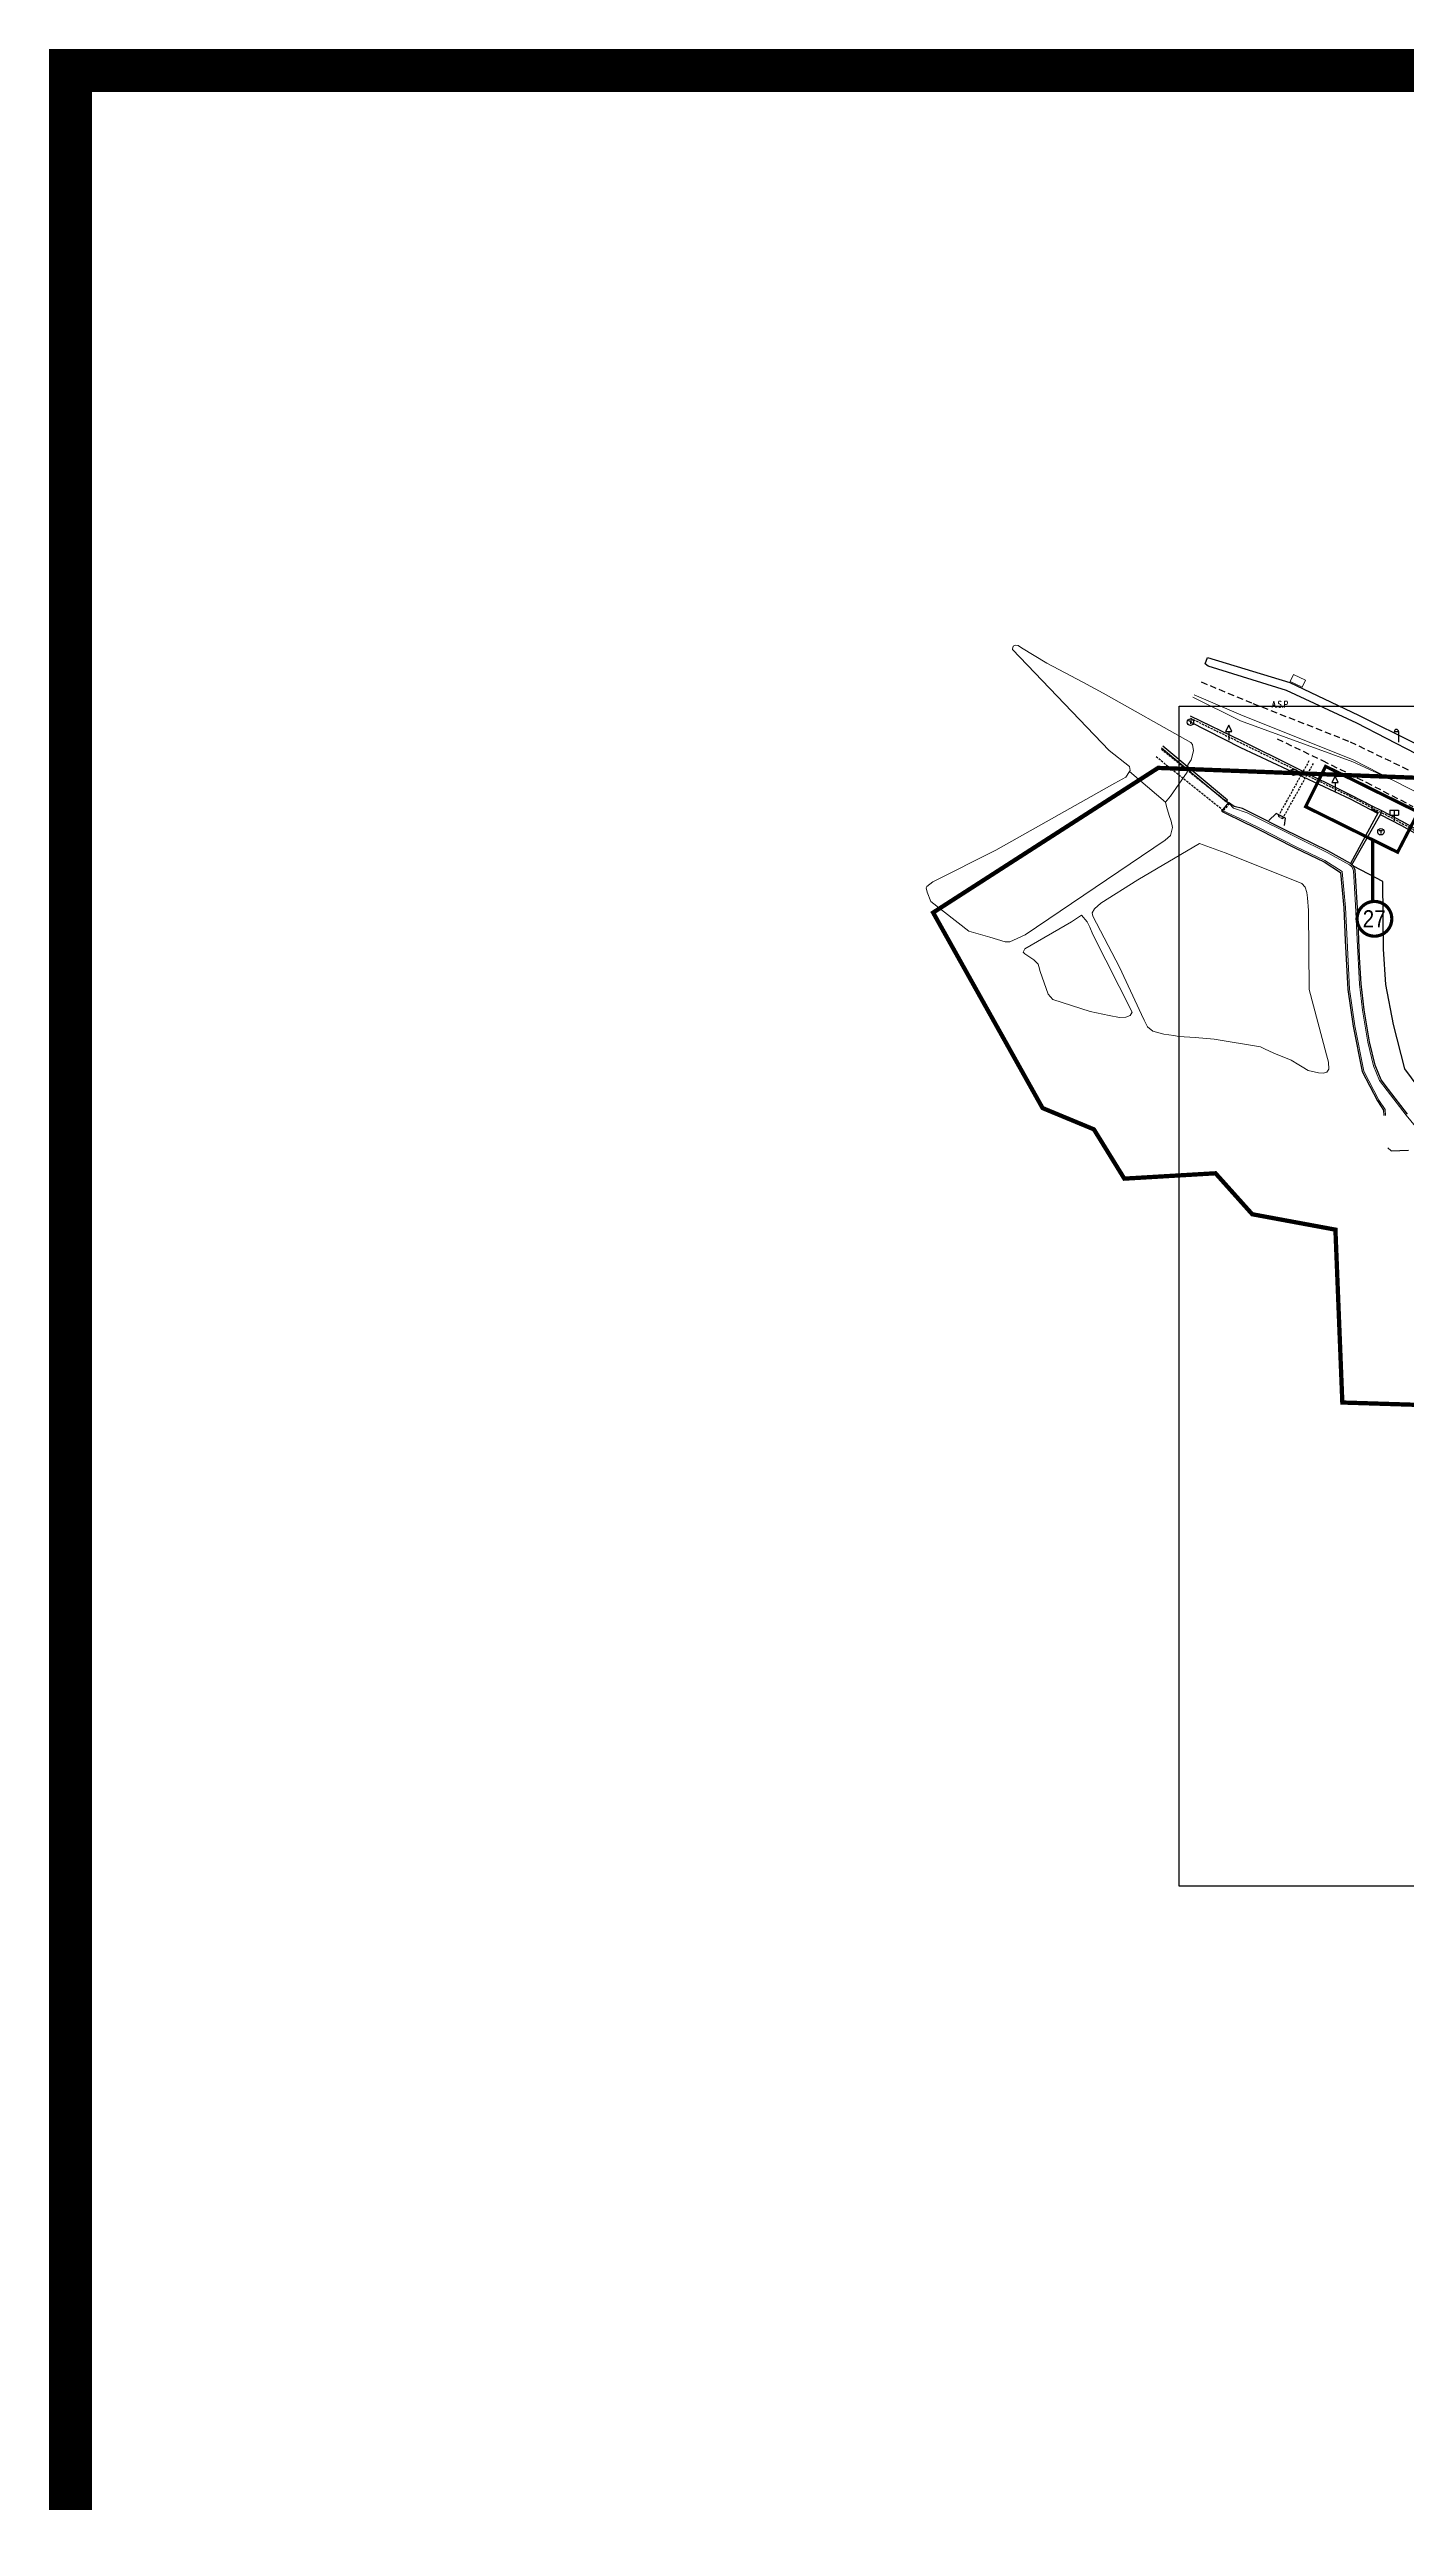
# Model space of a CAD drawing. Extents: x 120542 to 122291, y 586607 to 587713.
# Drawn here: x 120542 to 120859, y 587141 to 587713 of the extents above; entities that cross this region are included whole.
import ezdxf
from ezdxf.enums import TextEntityAlignment as Align

# ---------------------------------------------------------------- set-up
doc = ezdxf.new("R2010")
doc.units = 0
doc.header["$MEASUREMENT"] = 0
doc.linetypes.add('DASHED', pattern=[0.75, 0.5, -0.25])
doc.linetypes.add('PHANTOM2', pattern=[1.25, 0.625, -0.125, 0.125, -0.125, 0.125, -0.125])
for name, color, linetype in [('_0넘버링', 7, 'Continuous'), ('_조사구역', 6, 'Continuous'), ('가드레일', 114, 'Continuous'), ('가로등', 7, 'Continuous'), ('도로_보도블럭', 202, 'Continuous'), ('도로_아스콘', 1, 'Continuous'), ('석축_상단', 25, 'SUKCHUK'), ('수로(관)', 144, 'DASHED'), ('수로(박스)', 5, 'DASHED'), ('수로(유형)', 144, 'Continuous'), ('옹벽_상단', 2, 'ONGBYUCK'), ('이정표', 2, 'Continuous'), ('전력주', 2, 'Continuous'), ('주의표지판', 1, 'Continuous'), ('지형_상단', 7, 'SUNGJEULTO'), ('지형_하단', 7, 'Continuous'), ('차선', 7, 'DASHED'), ('통신주', 2, 'Continuous')]:
    doc.layers.add(name, color=color, linetype=linetype)
for name, color, linetype, lineweight in [('바닥재질', 254, 'Continuous', 20), ('밭', 3, 'Continuous', 18), ('버스정류장', 6, 'Continuous', 18), ('석축_하단', 30, 'Continuous', 18), ('옹벽_하단', 2, 'Continuous', 18), ('중앙선', 2, 'Continuous', 18)]:
    doc.layers.add(name, color=color, linetype=linetype, lineweight=lineweight)
doc.styles.add('GHS', font='simplex.shx', dxfattribs={"bigfont": 'ngsw.shx'})
doc.styles.add('JKS_FONT', font='', dxfattribs={"height": 1.5})
doc.styles.add('sks-ghs', font='romans.shx', dxfattribs={"bigfont": 'ghs.shx'})
doc.styles.get('JKS_FONT').set_extended_font_data('Expo M')
doc.linetypes.add('ONGBYUCK', pattern='A,1,0,[")",sks-ghs,S=0.5,R=90,X=0.5,Y=0],2', length=3)
doc.linetypes.add('SUKCHUK', pattern='A,1,["V",sks-ghs,S=0.5,R=0,X=0.5,Y=0],0.25,["V",sks-ghs,S=0.5,R=0,X=0.5,Y=0],0.25,["V",sks-ghs,S=0.5,R=0,X=0.5,Y=0],1', length=2.5)
doc.linetypes.add('SUNGJEULTO', pattern='A,0.25,["|",sks-ghs,S=0.3,R=0,X=0.5,Y=0.1],0.55,["|",sks-ghs,S=0.15,R=0,X=0.5,Y=0.05],0.25', length=1.05)

# ---------------------------------------------------------------- blocks, each defined once
blk = doc.blocks.new('가로등')
at = {"layer": '가로등'}
for points in [[(-1, 2.5), (0, 2.5)], [(0, 2.5), (0, 0)]]:
    blk.add_lwpolyline(points, dxfattribs=at)
blk.add_arc((-0.5, 2.5), 0.5, 0, 180, dxfattribs=at)
blk = doc.blocks.new('전력주')
at = {"layer": '전력주'}
blk.add_circle((0, 0), 0.75, dxfattribs=at)
at = {"layer": '전력주', "style": 'GHS'}
blk.add_text('E', height=1, rotation=359.9995, dxfattribs=at).set_placement((-0.5, -0.48))
blk = doc.blocks.new('주의표지판')
at = {"layer": '주의표지판'}
for points in [[(0, 3.5), (-0.75, 2)], [(-0.75, 2), (0.75, 2)], [(0.75, 2), (0, 3.5)], [(0, 2), (0, 0)]]:
    blk.add_lwpolyline(points, dxfattribs=at)
blk = doc.blocks.new('이정표')
at = {"layer": '이정표', "color": 0}
for p, q in [((-1, 2.5), (1, 2.5)), ((-1, 2.5), (-1, 1.3)), ((-1, 1.3), (1, 1.3)), ((0, 2.5), (0, 0)), ((1, 2.5), (1, 1.3))]:
    blk.add_line(p, q, dxfattribs=at)
blk = doc.blocks.new('통신주')
at = {"layer": '통신주', "flags": 128}
for points in [[(-0.37, 0.31), (0.35, 0.31)], [(0, 0.31), (0, -0.42)]]:
    blk.add_lwpolyline(points, dxfattribs=at)
at = {"layer": '통신주'}
blk.add_circle((0, 0), 0.75, dxfattribs=at)

msp = doc.modelspace()

# ---------------------------------------------------------------- linework, layer by layer
at = {"color": 0, "const_width": 10}
msp.add_lwpolyline([(120547.18, 587708.18), (122285.63, 587708.18), (122285.63, 586611.66), (120547.18, 586611.66)], close=True, dxfattribs=at)
msp.add_lwpolyline([(120547.18, 587708.18), (122285.63, 587708.18), (122285.63, 586611.66), (120547.18, 586611.66)], close=True, dxfattribs=at)
msp.add_lwpolyline([(120805.5, 587285), (120805.5, 587560), (121255.5, 587560), (121255.5, 587285), (120805.5, 587285)])
at = {"layer": '_0넘버링', "linetype": 'Continuous', "const_width": 0.75, "elevation": 633, "flags": 128}
msp.add_lwpolyline([(120856.39, 587525.99), (120834.97, 587536.61), (120839.63, 587545.99), (120861.23, 587535.31)], close=True, dxfattribs=at)
msp.add_lwpolyline([(120850.58, 587528.63), (120850.58, 587514.7)], dxfattribs=at)
at = {"layer": '_0넘버링', "linetype": 'Continuous', "const_width": 0.75, "elevation": -6, "flags": 128}
msp.add_lwpolyline([(120846.95, 587510.47, -1), (120855.05, 587510.47, -1)], format="xyb", close=True, dxfattribs=at)
at = {"layer": '_조사구역', "color": 1, "linetype": 'PHANTOM2', "ltscale": 10, "const_width": 1, "flags": 128}
msp.add_lwpolyline([(120942.73, 587386.16), (120969.77, 587373.17), (120970.39, 587355.26), (120996.29, 587307.6), (121014.99, 587313.66), (121016.02, 587277.86), (121047.83, 587241.4), (121037.77, 587223.26), (121063.21, 587189.12), (121067.26, 587176.25), (121077.98, 587158.53), (121078.75, 587148.73), (121085.96, 587140.35), (121088.79, 587120.65), (121118.55, 587113.52), (121147.24, 587044.94), (120862.79, 587014.52), (120854.87, 586964.35), (120887.03, 586933.69), (120856.91, 586913.09), (120845.14, 586891.51), (120835.39, 586877.63), (120823.7, 586865.29), (120771.16, 586826.09), (120831.32, 586803.5), (120866.24, 586814.66), (120890.52, 586752.11), (120934.32, 586765.96), (120985.17, 586829.53), (121013.59, 586807.2), (121028.45, 586804.98), (121064.67, 586804.08), (121086.32, 586710.01), (121112.13, 586724.4), (121131.77, 586719.51), (121179.99, 586733.06), (121203.55, 586842.49), (121212.05, 586846.4), (121187.19, 586899.13), (121247.41, 586973.95), (121253.28, 586973.7), (121268.7, 586987.04), (121277.57, 587010.52), (121307.56, 587010.67), (121320.26, 587005.27), (121334.53, 587007.69), (121358.36, 587005.3), (121377.01, 587042.97), (121399.54, 587073.97), (121413.69, 587082.99), (121464.57, 587085.36), (121492.22, 587065.33), (121549.85, 587023.61), (121571.25, 587072.4), (121627.06, 587079.46), (121687.79, 587127.69), (121765.91, 587161.14), (121787.7, 587076.86), (121871.05, 586990.75), (121916.73, 586900.5), (122030.17, 586949.19), (122128.5, 586978.21), (122124.52, 587047.59), (122116.24, 587072.33), (122123.19, 587086.44), (122112.92, 587128.07), (122080.89, 587161.55), (122095.32, 587225.96), (122094.86, 587283.94), (122081.68, 587322.9), (122092.65, 587349.17), (122097.02, 587360.59), (122084.13, 587404.24), (122073.39, 587425.61), (122076.86, 587447.62), (122074.44, 587460.5), (122072.5, 587470.82), (122059.86, 587484.02), (122048.86, 587494.28), (122045.6, 587510.39), (122000.94, 587515.2), (121855.6, 587433.14), (121827.86, 587452.06), (121811.36, 587382.45), (121746.85, 587366.99), (121710.16, 587366.44), (121625.79, 587365.18), (121668.35, 587429.01), (121684.54, 587454.25), (121695.8, 587469.72), (121717.52, 587499.53), (121656.51, 587568.96), (121635.67, 587565.59), (121586.87, 587554.29), (121547.43, 587532.99), (121536.15, 587517.51), (121511.71, 587514.18), (121307.18, 587493.88), (121267.91, 587463.58), (121243.76, 587490.95), (121232.41, 587498.91), (121205.85, 587500.55), (121174.8, 587522.94), (121143.22, 587537.24), (121123.8, 587545.84), (121113.64, 587566.46), (121103.26, 587558.24), (121056.07, 587553.66), (121033.41, 587552.73), (121024.03, 587549.68), (121003.93, 587541.06), (120973.53, 587523.84), (120933.05, 587538.5), (120929.86, 587539.23), (120929.58, 587539.29), (120922.09, 587540.99), (120800.6, 587545.64), (120748.17, 587511.92), (120773.67, 587466.36), (120785.63, 587461.4), (120792.72, 587449.91), (120813.97, 587451.16), (120822.53, 587441.61), (120841.91, 587438.02), (120843.52, 587397.73), (120864.66, 587397.07), (120869.81, 587387.35), (120896.01, 587373.79)], close=True, dxfattribs=at)
at = {"layer": '가드레일', "linetype": 'DASHED'}
for p, q in [((120808.11, 587557.24, 639.62), (120819.72, 587551.57, 638.87)), ((120819.72, 587551.57, 638.87), (120832.27, 587545.38, 638.05)), ((120832.27, 587545.38, 638.05), (120845.45, 587539, 637.21)), ((120845.45, 587539, 637.21), (120857.44, 587532.71, 636.37)), ((120857.44, 587532.71, 636.37), (120868.26, 587526.69, 635.71))]:
    msp.add_line(p, q, dxfattribs=at)
at = {"layer": '도로_보도블럭'}
for p, q in [((120812.07, 587571.41, 639.6), (120831.26, 587565.53, 638.59)), ((120831.26, 587565.53, 638.59), (120847.26, 587557.96, 637.72)), ((120847.26, 587557.96, 637.72), (120860.71, 587551.23, 636.98))]:
    msp.add_line(p, q, dxfattribs=at)
at = {"layer": '도로_아스콘'}
for p, q in [((120811.57, 587569.88, 639.4), (120812.07, 587571.41, 639.6)), ((120812.23, 587569.34, 639.35), (120811.57, 587569.88, 639.4)), ((120830.53, 587563.69, 638.37), (120812.23, 587569.34, 639.35)), ((120846.87, 587556.03, 637.46), (120830.53, 587563.69, 638.37)), ((120820.05, 587551.92, 638.66), (120808.18, 587557.67, 639.42)), ((120860.75, 587548.94, 636.69), (120846.87, 587556.03, 637.46)), ((120832.38, 587545.81, 637.91), (120820.05, 587551.92, 638.66)), ((120845.54, 587539.3, 637.05), (120832.38, 587545.81, 637.91)), ((120850.5, 587536.76, 636.69), (120845.54, 587539.3, 637.05)), ((120852.71, 587535.64, 636.56), (120850.5, 587536.76, 636.69)), ((120857.44, 587533.17, 636.25), (120852.71, 587535.64, 636.56)), ((120868.35, 587527.09, 635.52), (120857.44, 587533.17, 636.25))]:
    msp.add_line(p, q, dxfattribs=at)
at = {"layer": '밭'}
for points in [[(120802.33, 587537.64), (120793.93, 587544.77), (120794.12, 587545.06), (120793.93, 587545.99), (120789.17, 587549.72), (120766.69, 587573.23), (120766.63, 587573.29), (120766.79, 587574.04), (120767.32, 587574.24), (120767.96, 587574.17), (120768.8, 587573.65), (120774.64, 587570.02), (120783.03, 587565.6), (120787.82, 587563.06), (120808.24, 587551.58), (120808.59, 587551.09), (120808.82, 587549.64), (120808.29, 587547.52), (120808.13, 587547.27), (120807.55, 587546.38), (120807.38, 587544.61), (120803.47, 587539.06), (120802.33, 587537.64)], [(120802.33, 587537.64), (120802.52, 587536.62), (120803.18, 587534.55), (120803.6, 587533.25), (120803.96, 587531.75), (120803.5, 587529.92), (120802.21, 587528.81), (120769.65, 587506.72), (120766.08, 587505.1), (120764.96, 587505.13), (120761.35, 587506.18), (120756.46, 587507.56), (120747.66, 587514.48), (120746.8, 587516.66), (120746.54, 587517.65), (120746.72, 587518.03), (120748.1, 587519.12), (120762.8, 587526.45), (120790.54, 587542.05), (120793.09, 587543.48), (120793.93, 587544.77), (120802.33, 587537.64)], [(120825.37, 587480.19), (120824.45, 587480.64), (120813.64, 587482.41), (120809.25, 587482.78), (120805.44, 587483.07), (120804.24, 587483.24), (120801.89, 587483.57), (120799.35, 587484.32), (120798.12, 587485.3), (120797.56, 587486.39), (120797.32, 587486.85), (120796.69, 587488.16), (120791.6, 587499.16), (120785.41, 587511.07), (120785.26, 587511.89), (120785.78, 587512.76), (120787.22, 587514.12), (120795.86, 587519.56), (120810.22, 587527.99), (120816.21, 587525.84), (120825.77, 587522.03), (120834.07, 587518.73), (120834.86, 587517.81), (120835.25, 587516.6), (120835.43, 587515.34), (120835.67, 587512.44), (120835.82, 587494.01), (120839.83, 587478.73), (120840.27, 587477.05), (120840.37, 587475.46), (120839.9, 587474.69), (120839.12, 587474.46), (120837.99, 587474.56), (120835.59, 587475.11), (120834.16, 587475.94), (120833.35, 587476.44), (120831.57, 587477.53), (120827.55, 587479.13), (120825.37, 587480.19)], [(120793.04, 587487.51), (120791.57, 587487.5), (120789.21, 587487.94), (120784.75, 587488.86), (120776.06, 587491.7), (120774.99, 587492.94), (120773.11, 587498.19), (120772.78, 587499.33), (120772.62, 587499.87), (120771.63, 587500.88), (120769.55, 587502.31), (120769.15, 587502.73), (120769.54, 587503.48), (120780.43, 587509.79), (120782.72, 587511.35), (120784.05, 587509.8), (120784.68, 587508.51), (120785.4, 587506.78), (120794.53, 587488.69), (120794.3, 587488.31), (120794.09, 587487.96), (120793.04, 587487.51)]]:
    msp.add_lwpolyline(points, dxfattribs=at)
at = {"layer": '버스정류장'}
msp.add_lwpolyline([(120834.15, 587564.44), (120831.35, 587565.77), (120832.12, 587567.39), (120834.92, 587566.07)], close=True, dxfattribs=at)
at = {"layer": '석축_상단'}
for p, q in [((120815.38, 587535.52, 631.66), (120817.21, 587534.59, 630.76)), ((120818.3, 587536.62, 628.15), (120816.97, 587537.57, 631.66)), ((120818.14, 587536.25, 629.53), (120817.14, 587537.33, 628.52)), ((120817.21, 587534.59, 630.76), (120819.46, 587533.5, 630.46)), ((120820.28, 587536.21, 630.71), (120818.3, 587536.62, 628.15)), ((120819.46, 587533.5, 630.46), (120823.77, 587531.41, 629.73)), ((120822.88, 587534.85, 630.28), (120820.28, 587536.21, 630.71)), ((120829.94, 587531.31, 629.52), (120822.88, 587534.85, 630.28)), ((120823.77, 587531.41, 629.73), (120832.45, 587527, 629.11)), ((120840.18, 587526.3, 628.83), (120829.94, 587531.31, 629.52)), ((120832.45, 587527, 629.11), (120839.26, 587523.73, 628.72)), ((120839.26, 587523.73, 628.72), (120843.09, 587521.25, 628.49)), ((120845.44, 587523.34, 628.53), (120840.18, 587526.3, 628.83)), ((120843.09, 587521.25, 628.49), (120843.86, 587513.06, 628.08)), ((120845.76, 587523.08, 628.5), (120845.44, 587523.34, 628.53)), ((120846.15, 587522.73, 628.5), (120845.76, 587523.08, 628.5)), ((120846.54, 587521.77, 628.29), (120846.15, 587522.73, 628.5)), ((120847.13, 587511.71, 627.93), (120846.54, 587521.77, 628.29)), ((120843.86, 587513.06, 628.08), (120844.22, 587505.4, 627.79)), ((120847.54, 587501.55, 627.43), (120847.13, 587511.71, 627.93)), ((120844.22, 587505.4, 627.79), (120844.79, 587494.02, 627.2)), ((120847.93, 587495.28, 627.09), (120847.54, 587501.55, 627.43)), ((120844.79, 587494.02, 627.2), (120846.01, 587485.48, 626.04)), ((120848.59, 587489.22, 626.85), (120847.93, 587495.28, 627.09)), ((120849.85, 587481.83, 626.56), (120848.59, 587489.22, 626.85)), ((120846.01, 587485.48, 626.04), (120848.12, 587474.85, 626.41)), ((120851.16, 587476.35, 626.27), (120849.85, 587481.83, 626.56)), ((120852.57, 587472.95, 626.17), (120851.16, 587476.35, 626.27)), ((120848.12, 587474.85, 626.41), (120851.68, 587468.01, 626.07)), ((120851.68, 587468.01, 626.07), (120853.14, 587465.87, 626.07)), ((120853.14, 587465.87, 626.07), (120853.21, 587464.59, 625.68))]:
    msp.add_line(p, q, dxfattribs=at)
at = {"layer": '석축_하단'}
for p, q in [((120815.76, 587535.67, 628.55), (120819.64, 587533.86, 627.87)), ((120821.31, 587535.2, 627.88), (120818.14, 587536.25, 629.53)), ((120819.64, 587533.86, 627.87), (120823.95, 587531.77, 627.8)), ((120833.1, 587529.32, 626.87), (120821.31, 587535.2, 627.88)), ((120823.95, 587531.77, 627.8), (120832.63, 587527.36, 626.88)), ((120832.63, 587527.36, 626.88), (120839.45, 587524.08, 626.64)), ((120840, 587525.94, 626.59), (120833.1, 587529.32, 626.87)), ((120839.45, 587524.08, 626.64), (120843.47, 587521.48, 626.59)), ((120844.34, 587523.51, 626.86), (120840, 587525.94, 626.59)), ((120843.47, 587521.48, 626.59), (120844.26, 587513.09, 626.72)), ((120845.22, 587523.01), (120844.34, 587523.51, 626.86)), ((120845.5, 587522.78), (120845.22, 587523.01)), ((120845.81, 587522.49), (120845.5, 587522.78)), ((120846.15, 587521.68, 626.63), (120845.81, 587522.49)), ((120846.61, 587513.66, 626.18), (120846.15, 587521.68, 626.63)), ((120844.26, 587513.09, 626.72), (120844.62, 587505.42, 626.34)), ((120846.97, 587505.62, 625.78), (120846.61, 587513.66, 626.18)), ((120844.62, 587505.42, 626.34), (120845.19, 587494.06, 625.94)), ((120847.53, 587495.24, 625.36), (120846.97, 587505.62, 625.78)), ((120845.19, 587494.06, 625.94), (120846.41, 587485.54, 625.46)), ((120848.2, 587489.16, 625.65), (120847.53, 587495.24, 625.36)), ((120849.46, 587481.75, 625.12), (120848.2, 587489.16, 625.65)), ((120846.41, 587485.54, 625.46), (120848.5, 587474.98, 624.87)), ((120850.78, 587476.22, 624.55), (120849.46, 587481.75, 625.12)), ((120852.22, 587472.75, 624.5), (120850.78, 587476.22, 624.55)), ((120848.5, 587474.98, 624.87), (120852.02, 587468.22, 624.34)), ((120852.02, 587468.22, 624.34), (120853.53, 587466, 624.34)), ((120853.53, 587466, 624.34), (120853.61, 587464.61, 624.37))]:
    msp.add_line(p, q, dxfattribs=at)
at = {"layer": '수로(관)'}
msp.add_lwpolyline([(120835.75, 587547.26), (120828.57, 587534.4), (120829.62, 587533.81), (120836.79, 587546.67)], dxfattribs=at)
at = {"layer": '수로(박스)'}
msp.add_lwpolyline([(120801.36, 587549.99), (120817.14, 587537.33), (120815.76, 587535.67), (120799.98, 587548.34)], dxfattribs=at)
at = {"layer": '수로(유형)'}
for points in [[(120801.4, 587550.33), (120816.5, 587537.74), (120816.79, 587538.09), (120801.69, 587550.68)], [(120850.5, 587536.76), (120850.31, 587536.14), (120851.9, 587535.25), (120845.44, 587523.34), (120845.76, 587523.08), (120852.5, 587534.96), (120852.71, 587535.64)]]:
    msp.add_lwpolyline(points, dxfattribs=at)
at = {"layer": '옹벽_상단', "ltscale": 0.5}
for p, q in [((120816.97, 587537.57, 631.66), (120815.38, 587535.52, 631.66)), ((120828.14, 587535.05), (120826.38, 587533.36)), ((120830.27, 587533.91), (120828.14, 587535.05)), ((120830.02, 587532.2), (120830.27, 587533.91))]:
    msp.add_line(p, q, dxfattribs=at)
at = {"layer": '옹벽_상단'}
for p, q in [((120854.28, 587470.67, 626.47), (120852.57, 587472.95, 626.17)), ((120858.73, 587464.93, 626.2), (120854.28, 587470.67, 626.47))]:
    msp.add_line(p, q, dxfattribs=at)
at = {"layer": '옹벽_하단'}
for p, q in [((120853.96, 587470.43, 624.46), (120852.22, 587472.75, 624.5)), ((120858.42, 587464.68, 624.36), (120853.96, 587470.43, 624.46)), ((120862.01, 587460.28, 624.34), (120858.42, 587464.68, 624.36))]:
    msp.add_line(p, q, dxfattribs=at)
at = {"layer": '중앙선'}
for p, q in [((120819.82, 587556.6, 638.81), (120808.72, 587562.15, 639.54)), ((120808.97, 587562.64, 639.53), (120820.44, 587557.74, 638.82)), ((120845.95, 587547.07, 637.33), (120819.82, 587556.6, 638.81)), ((120820.44, 587557.74, 638.82), (120845.86, 587547.58, 637.34)), ((120845.86, 587547.58, 637.34), (120855.47, 587542.71, 636.78)), ((120855.47, 587542.71, 636.78), (120845.95, 587547.07, 637.33)), ((120870.99, 587534.76, 635.86), (120855.47, 587542.71, 636.78))]:
    msp.add_line(p, q, dxfattribs=at)
at = {"layer": '지형_상단', "ltscale": 2}
for p, q in [((120819.88, 587550.31, 638.78), (120808.12, 587556.31, 639.53)), ((120845.46, 587538.39, 637.14), (120819.88, 587550.31, 638.78)), ((120851.8, 587535.05), (120845.46, 587538.39)), ((120857.37, 587532.11), (120852.38, 587534.74)), ((120868.18, 587526.09, 635.56), (120857.37, 587532.11, 636.25)), ((120854.12, 587457.08, 624.55), (120854.9, 587456.37, 624.38)), ((120854.9, 587456.37, 624.38), (120858.92, 587456.56, 623.77))]:
    msp.add_line(p, q, dxfattribs=at)
at = {"layer": '지형_하단'}
for p, q in [((120852.95, 587519.16, 628.45), (120846.15, 587522.73, 628.5)), ((120853.09, 587503.38, 628.27), (120852.95, 587519.16, 628.45)), ((120853.64, 587495.12, 627.77), (120853.09, 587503.38, 628.27)), ((120855.47, 587485.8, 627.16), (120853.64, 587495.12, 627.77)), ((120858.05, 587475.47, 626.79), (120855.47, 587485.8, 627.16)), ((120866.29, 587464.38, 626.57), (120858.05, 587475.47, 626.79))]:
    msp.add_line(p, q, dxfattribs=at)
at = {"layer": '차선', "ltscale": 3}
for p, q in [((120822.46, 587560.7), (120810.71, 587565.61)), ((120845.07, 587551.8), (120822.46, 587560.7)), ((120828.3, 587552.43), (120838.87, 587547.36)), ((120858.92, 587545.15), (120845.07, 587551.8)), ((120838.87, 587547.36), (120849.06, 587542.3)), ((120849.06, 587542.3), (120859.96, 587536.66))]:
    msp.add_line(p, q, dxfattribs=at)

# ---------------------------------------------------------------- block references
at = {"layer": '가로등'}
msp.add_blockref('가로등', (120856.63, 587551.62), dxfattribs=at)
at = {"layer": '이정표'}
msp.add_blockref('이정표', (120855.59, 587533.29), dxfattribs=at)
at = {"layer": '전력주'}
msp.add_blockref('전력주', (120832.18, 587544.63), dxfattribs=at)
at = {"layer": '주의표지판'}
for p in [(120817.06, 587552.11), (120841.82, 587540.2)]:
    msp.add_blockref('주의표지판', p, dxfattribs=at)
at = {"layer": '통신주'}
for p in [(120808.12, 587556.31), (120852.51, 587530.76)]:
    msp.add_blockref('통신주', p, dxfattribs=at)

# ---------------------------------------------------------------- texts
at = {"layer": '_0넘버링', "linetype": 'Continuous', "style": 'JKS_FONT', "width": 0.9}
msp.add_text('27', height=4, dxfattribs=at).set_placement((120850.94, 587510.5, -6), align=Align.MIDDLE)
at = {"layer": '바닥재질', "style": 'GHS', "width": 0.6}
msp.add_text('A.S.P', height=1.5, dxfattribs=at).set_placement((120827.15, 587559.73))

doc.saveas('drawing.dxf')
